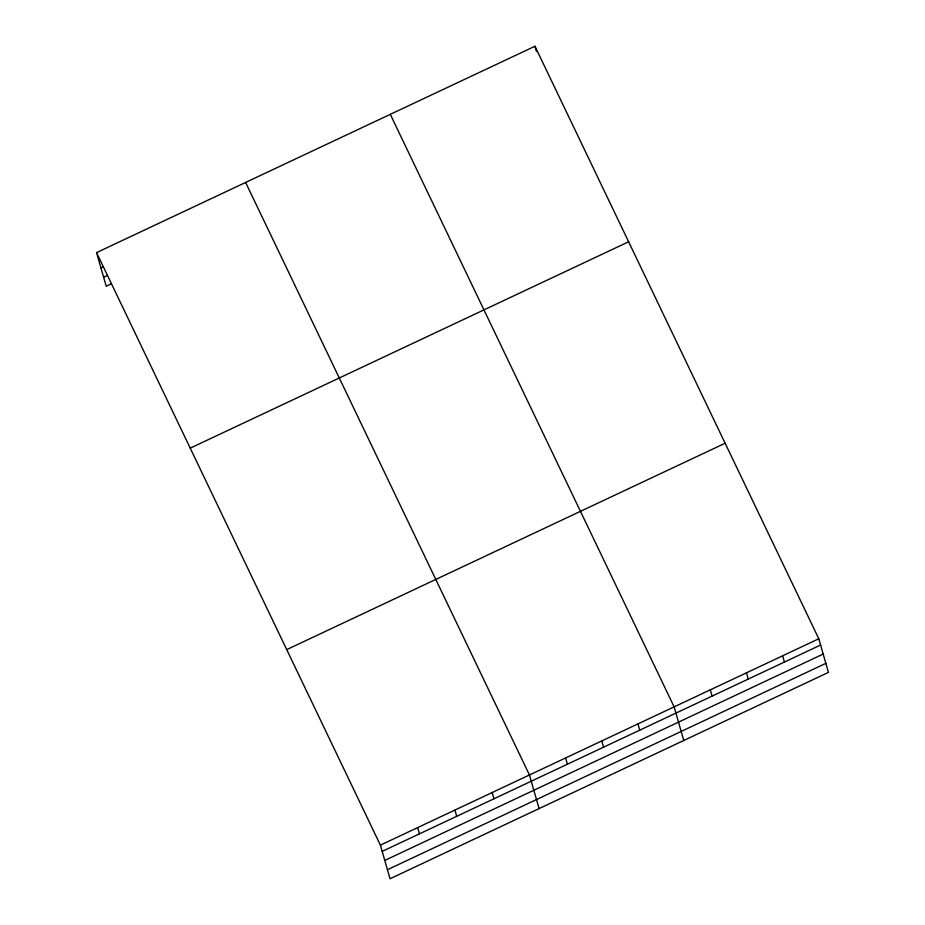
<?xml version="1.0" encoding="UTF-8"?>
<svg xmlns="http://www.w3.org/2000/svg" width="925" height="925" viewBox="0 0 925 925"><rect width="100%" height="100%" fill="white"/><g stroke="black" fill="none" stroke-linecap="round" stroke-linejoin="round"><path stroke-width="1.39" d="M96.558 252.617L534.962 46.25L818.798 638.77L828.442 672.382L390.038 878.75L380.395 845.149L96.558 252.617L106.202 286.23L111.335 283.802M100.941 267.903L103.507 266.689M103.612 277.199L107.462 275.384M190.226 448.151L628.63 241.783M286.727 649.616L725.142 443.237M380.395 845.149L818.798 638.77M382.187 851.393L820.591 645.026M384.777 860.423L823.181 654.044M387.448 869.72L825.852 663.352M390.292 114.353L674.128 706.873L683.76 740.486M245.622 182.456L529.458 774.977L539.09 808.589M782.631 655.802L784.423 662.046M746.463 672.822L748.256 679.077M534.962 46.25L536.396 51.245M710.296 689.853L712.088 696.097M637.961 723.905L639.753 730.149M601.793 740.925L603.586 747.18M565.626 757.957L567.418 764.2M492.192 792.517L493.985 798.772M454.927 810.069L456.719 816.312M417.661 827.609L419.453 833.853"/></g></svg>
